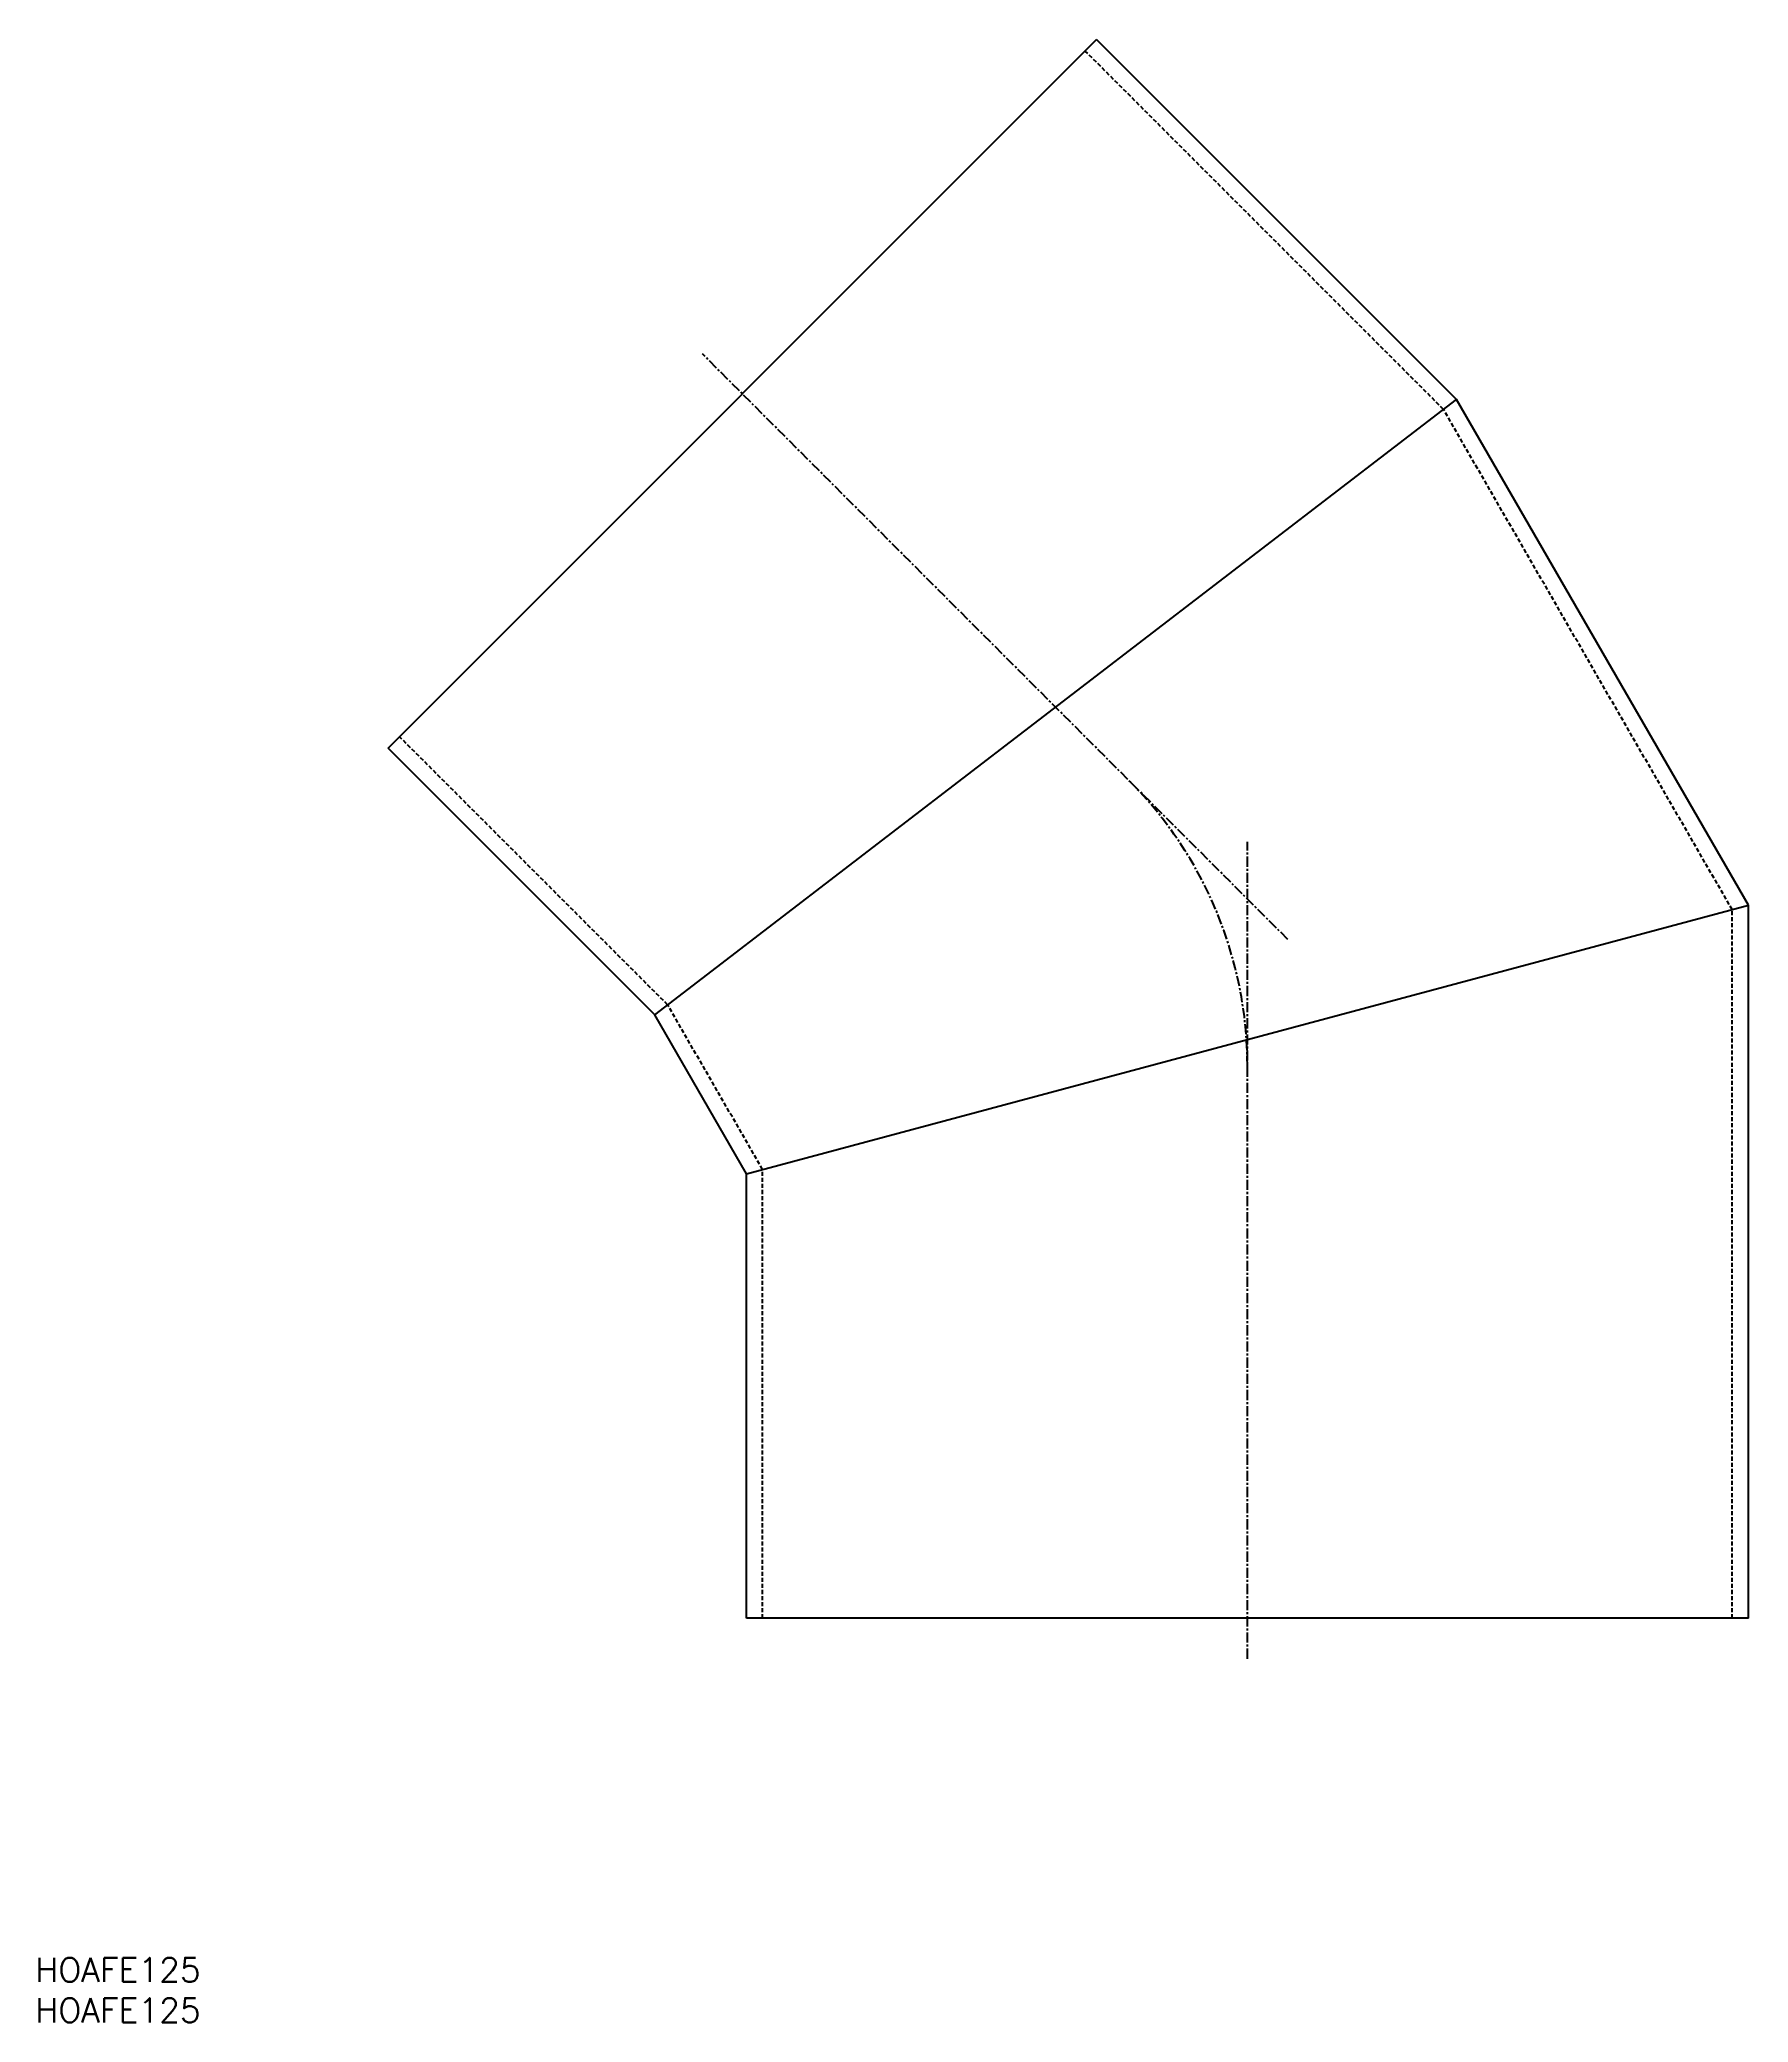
# Model space of a CAD drawing. Extents: x 1 to 212, y 0 to 245.
import ezdxf

# ---------------------------------------------------------------- set-up
doc = ezdxf.new("R2010")
doc.units = 0
doc.linetypes.add('CENTER', pattern=[2, 1.25, -0.25, 0.25, -0.25])
doc.linetypes.add('DASHED', pattern=[0.75, 0.5, -0.25])
doc.layers.get('0').update_dxf_attribs({"linetype": 'CONTINUOUS'})
doc.layers.add('CENTER', color=1, linetype='CENTER')
doc.styles.get("Standard").update_dxf_attribs({"font": 'txt.shx'})

# ---------------------------------------------------------------- blocks, each defined once
blk = doc.blocks.new('*U10')
at = {"color": 7, "linetype": 'CONTINUOUS'}
blk.add_text('HOAFE125', height=3, dxfattribs=at).set_placement((0, 0))
blk = doc.blocks.new('*U11')
at = {"color": 7, "linetype": 'CONTINUOUS'}
blk.add_text('HOAFE125', height=3, dxfattribs=at).set_placement((0, 5))

msp = doc.modelspace()

# ---------------------------------------------------------------- linework, layer by layer
at = {"color": 7, "linetype": 'CONTINUOUS'}
for p, q in [((43.66, 157.66), (131.34, 245.34)), ((175.86, 200.82), (131.34, 245.34)), ((76.64, 124.68), (175.86, 200.82)), ((212, 138.23), (175.86, 200.82)), ((76.64, 124.68), (43.66, 157.66)), ((88, 105), (212, 138.23)), ((212, 50), (212, 138.23)), ((88, 105), (76.64, 124.68)), ((88, 50), (88, 105)), ((212, 50), (88, 50))]:
    msp.add_line(p, q, dxfattribs=at)
at = {"color": 3, "linetype": 'DASHED'}
for p, q in [((174.26, 199.59), (129.93, 243.93)), ((210, 137.69), (174.26, 199.59)), ((78.24, 125.91), (45.07, 159.07)), ((210, 50), (210, 137.69)), ((90, 105.54), (78.24, 125.91)), ((90, 50), (90, 105.54))]:
    msp.add_line(p, q, dxfattribs=at)
at = {"layer": 'CENTER', "color": 1, "linetype": 'CENTER'}
for p, q in [((155, 134), (82.55, 206.45)), ((150, 45), (150, 146.07))]:
    msp.add_line(p, q, dxfattribs=at)
msp.add_arc((100, 118.29), 50, 0, 45, dxfattribs=at)

# ---------------------------------------------------------------- block references
at = {"color": 7, "linetype": 'CONTINUOUS'}
for name in ['*U11', '*U10']:
    msp.add_blockref(name, (0, 0), dxfattribs=at)

doc.saveas('drawing.dxf')
